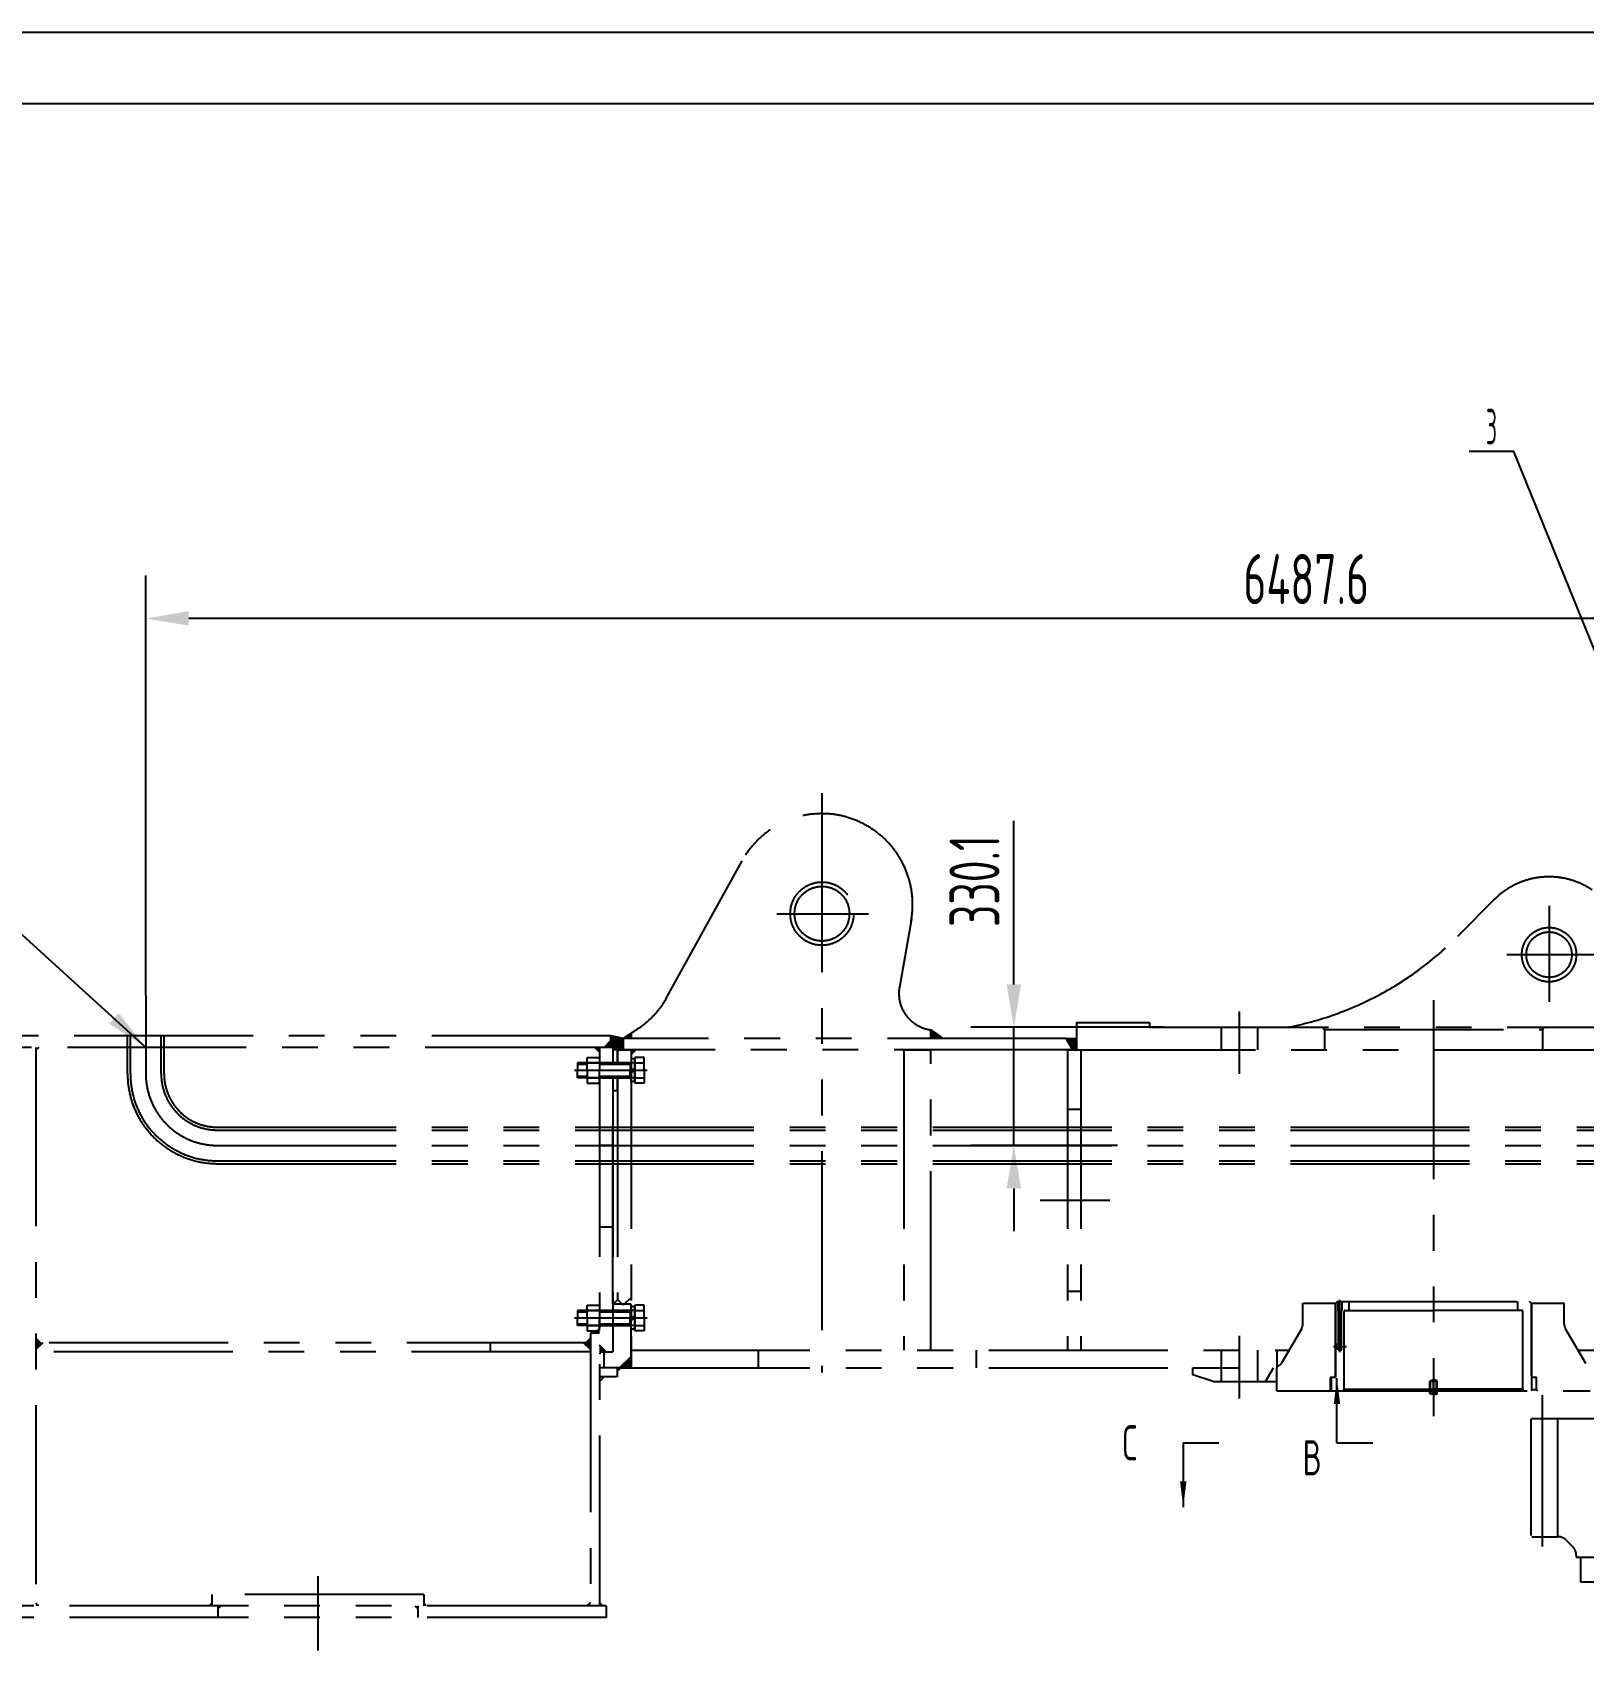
# Model space of a CAD drawing. Header units: millimetres. Extents: x 0 to 16800, y -462 to 11880.
# Drawn here: x 3997 to 8334, y 7358 to 11880 of the extents above; entities that cross this region are included whole.
import ezdxf
from ezdxf.enums import TextEntityAlignment as Align

# ---------------------------------------------------------------- set-up
doc = ezdxf.new("R2010")
doc.units = ezdxf.units.MM
doc.header["$LTSCALE"] = 400
doc.linetypes.add('G', pattern=[2, 1.25, -0.25, 0.25, -0.25])
doc.linetypes.add('K', pattern=[2.5, 1.25, -0.25, 0.25, -0.25, 0.25, -0.25])
for name, color, linetype in [('01', 7, 'Continuous'), ('02', 1, 'Continuous'), ('05', 4, 'G'), ('07', 6, 'K'), ('08', 1, 'Continuous'), ('11', 3, 'Continuous')]:
    doc.layers.add(name, color=color, linetype=linetype)
doc.styles.get("Standard").update_dxf_attribs({"font": 'isocp', "width": 0.707, "bigfont": 'intecad.shx'})
doc.dimstyles.new('INTE', dxfattribs={"dimscale": 40, "dimtxt": 3.5, "dimasz": 3, "dimexe": 3, "dimexo": 0, "dimgap": 1, "dimtad": 1, "dimdec": 1, "dimdsep": 46, "dimtxsty": 'Standard', "dimcen": 0, "dimclrd": 1, "dimclre": 1, "dimclrt": 3, "dimaunit": 1, "dimadec": 0, "dimazin": 0, "dimtfac": 1, "dimtdec": 1, "dimtmove": 0, "dimatfit": 0, "dimfxl": 1, "dimarcsym": 0})
pattern_1 = [(315, (30497.1774, 26697.619), (3.535534, 3.535534), []), (45, (30497.1774, 26697.619), (-3.535534, 3.535534), [])]

# ---------------------------------------------------------------- blocks, each defined once
blk = doc.blocks.new('rererwer')
at = {"layer": '07', "color": 6, "linetype": 'K'}
for p, q in [((35174.7, 27233.4), (35174.7, 27656.1)), ((35142.4, 27587.9), (35145.4, 27590.9)), ((35142.4, 27587.9), (35142.4, 27263.7)), ((35145.4, 27590.9), (35320.6, 27590.9)), ((35216.7, 27590.9), (35216.7, 27260.7)), ((35145.4, 27260.7), (35218.2, 27260.7)), ((35240.8, 27251.4), (35260.2, 27232)), ((35269.6, 27209.3), (35269.6, 27203.6)), ((35269.6, 27203.6), (35345.6, 27203.6)), ((35281.4, 27203.6), (35345.6, 27203.6)), ((35281.4, 27203.6), (35281.4, 27134.1)), ((35281.9, 27203.6), (35345.6, 27203.6)), ((35281.4, 27134.1), (35781.4, 27134.1)), ((35281.4, 27134.1), (35365.6, 27134.1))]:
    blk.add_line(p, q, dxfattribs=at)
for centre, start, end in [((35218.2, 27228.7), 45, 90), ((35237.6, 27209.3), 0, 45)]:
    blk.add_arc(centre, 32, start, end, dxfattribs=at)
blk = doc.blocks.new('tfdfsdfsd')
at = {"layer": '07', "linetype": 'K'}
h = blk.add_hatch(dxfattribs=at)
h.set_pattern_fill('_USER', color=6, scale=5, angle=315, style=0, double=1, pattern_type=0)
h.set_pattern_definition(pattern_1)
h.paths.add_polyline_path([(33465.4, 34254), (33499.8, 34254), (33465.4, 34278)])
for points in [[(32570.8, 34247.9), (32551.8, 34228.9), (32570.8, 34228.9)], [(32605.4, 34247), (32605.4, 34254), (32570.8, 34260.9), (32570.8, 34228.9), (32576.8, 34228.9), (32576.8, 34222), (32580.4, 34222)], [(30963.8, 34220.9), (30971.8, 34228.9), (30963.8, 34228.9)], [(32538.8, 34228.9), (32525.8, 34228.9), (32538.8, 34215.9)], [(32538.8, 33429.9), (32538.8, 33442.9), (32525.8, 33429.9)], [(30982.8, 33403.4), (30976.8, 33403.4), (30963.8, 33416.4), (30963.8, 33384.4)], [(32513.8, 33416.4), (32500.8, 33403.4), (32494.8, 33403.4), (32513.8, 33384.4)], [(32557.8, 33377.9), (32538.8, 33396.9), (32538.8, 33372.9), (32543.8, 33377.9)], [(30963.8, 32675.9), (30971.8, 32667.9), (30963.8, 32667.9)], [(31455.8, 32675.9), (31447.8, 32667.9), (31455.8, 32667.9)], [(31472.3, 32667.9), (31480.3, 32667.9), (31472.3, 32659.9)], [(32031.3, 32659.9), (32031.3, 32667.9), (32023.3, 32667.9)], [(32047.8, 32675.9), (32055.8, 32667.9), (32047.8, 32667.9)], [(32513.8, 32677.9), (32513.8, 32667.9), (32503.8, 32667.9)], [(32548.8, 32667.9), (32538.8, 32677.9), (32538.8, 32667.9)]]:
    blk.add_hatch(color=6, dxfattribs=at).paths.add_polyline_path(points)
h = blk.add_hatch(dxfattribs=at)
h.set_pattern_fill('_USER', color=6, scale=5, angle=315, style=0, double=1, pattern_type=0)
h.set_pattern_definition(pattern_1)
h.paths.add_polyline_path([(33843.9, 34254), (33862.4, 34222), (33872.4, 34222), (33872.4, 34254)])
h = blk.add_hatch(color=6, dxfattribs=at)
h.paths.add_polyline_path([(32552.3, 33308), (32538.8, 33308), (32538.8, 33295.2)])
h.paths.add_polyline_path([(32600, 33333), (32595.4, 33333), (32588.8, 33333), (32588.8, 33324.4)])
at = {"layer": '07', "color": 6, "linetype": 'K'}
for p, q in [((33161, 34938.9), (33161, 33320)), ((32727.5, 34369), (32937.9, 34750.6)), ((35040.1, 34641.7), (34937.6, 34538.5)), ((33035, 34602.5), (33291.5, 34602.5)), ((35193.4, 34624.9), (35193.4, 34356.1)), ((33411.1, 34587.4), (33377.5, 34396.7)), ((35075, 34488), (35319.5, 34488)), ((31270.8, 34374.7), (31270.8, 34154.9)), ((34327.6, 34329.4), (34327.6, 34154.6)), ((34870.4, 34360.6), (34870.4, 33197.9)), ((33465.4, 34254), (33465.4, 34278)), ((33465.4, 34278), (33499.8, 34254)), ((33872.4, 34298), (34076.6, 34298)), ((33872.4, 34298), (33872.4, 34222)), ((34076.6, 34298), (34076.6, 34285)), ((34076.6, 34285), (35664.1, 34285)), ((34276.8, 34285), (34276.8, 34222)), ((34378.4, 34285), (34378.4, 34222)), ((34559.9, 34285), (34565.9, 34279)), ((34565.9, 34279), (35174.9, 34279)), ((34565.9, 34279), (34565.9, 34222)), ((35180.9, 34285), (35174.9, 34279)), ((35174.9, 34279), (35174.9, 34222)), ((32570.8, 34260.9), (28220.8, 34260.9)), ((31219.8, 34154.9), (31219.8, 34260.9)), ((31227.8, 34154.9), (31227.8, 34260.9)), ((31313.8, 34154.9), (31313.8, 34260.9)), ((31321.8, 34154.9), (31321.8, 34260.9)), ((32570.8, 34247.9), (32551.8, 34228.9)), ((32570.8, 34228.9), (32570.8, 34260.9)), ((32605.4, 34254), (32570.8, 34260.9)), ((32580.4, 34222), (32605.4, 34247)), ((32583.9, 34222), (32605.4, 34243.5)), ((32589.4, 34220.4), (32605.4, 34236.4)), ((32592, 34233.6), (32603.6, 34222)), ((32595.5, 34237.1), (32605.4, 34227.3)), ((32599, 34240.7), (32605.4, 34234.4)), ((32602.6, 34244.2), (32605.4, 34241.4)), ((32605.4, 34254), (32627.4, 34269)), ((33843.9, 34254), (32605.4, 34254)), ((32605.4, 34254), (32605.4, 34222)), ((32606.3, 34254.6), (32606.9, 34254)), ((32608.8, 34254), (32616.3, 34261.4)), ((32610.5, 34257.5), (32614, 34254)), ((32614.7, 34260.4), (32621.1, 34254)), ((32615.9, 34254), (32627.4, 34265.5)), ((32618.9, 34263.2), (32627.4, 34254.8)), ((32623, 34254), (32627.4, 34258.4)), ((32623.1, 34266.1), (32627.4, 34261.9)), ((32627.3, 34269), (32627.4, 34268.9)), ((32627.4, 34269), (32627.4, 34254)), ((32627.4, 34269), (32627.4, 34254)), ((33862.4, 34222), (33843.9, 34254)), ((33843.9, 34254), (33872.4, 34254)), ((32551.8, 34228.9), (28208.8, 34228.9)), ((30963.8, 34228.9), (30963.8, 32667.9)), ((30971.8, 34228.9), (30963.8, 34220.9)), ((32504.8, 34164.9), (32504.8, 34200.9)), ((32504.8, 34200.9), (32538.8, 34200.9)), ((32525.8, 34228.9), (32538.8, 34215.9)), ((32538.8, 34228.9), (32538.8, 34185.9)), ((32576.8, 34228.9), (32538.8, 34228.9)), ((32538.8, 34200.9), (32538.8, 34164.9)), ((32576.8, 34228.9), (32576.8, 34185.9)), ((32576.8, 34222), (32576.8, 34185.9)), ((32589.4, 34222), (32576.8, 34222)), ((32581.4, 34223), (32582.4, 34222)), ((32584.9, 34226.5), (32592.4, 34219)), ((32588.4, 34230.1), (32596.5, 34222)), ((32589.4, 34185.9), (32589.4, 34222)), ((32595.4, 34222), (32589.4, 34216)), ((32589.4, 34216), (32589.4, 34185.9)), ((32595.4, 34222), (32627.4, 34222)), ((32598.1, 34222), (32605.4, 34229.3)), ((32605.1, 34222), (32605.4, 34222.2)), ((33862.4, 34222), (32605.4, 34222)), ((32627.3, 34209), (32640.4, 34222)), ((32627.4, 34222), (32627.4, 33383)), ((32627.4, 34222), (32627.4, 33530)), ((32627.4, 34220.2), (32629.2, 34222)), ((32627.4, 34216), (32633.4, 34222)), ((32627.4, 34211.7), (32637.7, 34222)), ((32627.4, 34219.4), (32632.6, 34214.2)), ((32627.4, 34215.2), (32630.4, 34212.1)), ((32627.4, 34210.9), (32628.3, 34210)), ((32627.4, 34196.7), (32627.4, 34164.9)), ((32637.9, 34196.7), (32627.4, 34196.7)), ((32629, 34222), (32634.7, 34216.4)), ((32633.3, 34222), (32636.8, 34218.5)), ((32637.5, 34222), (32638.9, 34220.6)), ((32663.9, 34200.9), (32637.9, 34200.9)), ((32637.9, 34200.9), (32637.9, 34164.9)), ((32637.9, 34164.9), (32637.9, 34196.7)), ((32663.9, 34164.9), (32663.9, 34200.9)), ((33389.4, 34222), (33389.4, 33383)), ((33389.4, 34222), (33465.4, 34222)), ((33465.4, 33383), (33465.4, 34222)), ((33846.9, 34222), (33846.9, 33383)), ((33846.9, 34222), (33884.9, 34222)), ((33872.4, 34222), (37199.6, 34222)), ((33884.9, 34222), (33884.9, 33383)), ((32468.8, 34164.9), (32626.8, 34164.9)), ((32637.9, 34185.9), (32477.9, 34185.9)), ((32477.9, 34185.9), (32477.9, 34164.9)), ((32477.9, 34181.7), (32504.8, 34181.7)), ((32477.9, 34143.9), (32477.9, 34164.9)), ((32477.9, 34148.1), (32504.8, 34148.1)), ((32637.9, 34143.9), (32477.9, 34143.9)), ((32503.7, 34164.9), (32539.8, 34164.9)), ((32504.8, 34185.9), (32538.8, 34185.9)), ((32504.8, 34164.9), (32504.8, 34128.9)), ((32504.8, 34143.9), (32538.8, 34143.9)), ((32509.7, 34164.9), (32672, 34164.9)), ((32538.8, 34186.4), (32627.4, 34186.4)), ((32538.8, 34181.7), (32624.4, 34181.7)), ((32538.8, 34128.9), (32538.8, 34164.9)), ((32538.8, 34148.1), (32624.4, 34148.1)), ((32538.8, 34143.9), (32538.8, 32667.9)), ((32538.8, 34143.4), (32627.4, 34143.4)), ((32576.8, 34143.9), (32576.8, 33377.7)), ((32576.8, 34143.9), (32576.8, 34108)), ((32589.4, 34108), (32589.4, 34143.9)), ((32589.4, 34143.9), (32589.4, 33524)), ((32624.4, 34185.9), (32624.4, 34164.9)), ((32624.4, 34143.9), (32624.4, 34164.9)), ((32640, 34164.9), (32625.3, 34164.9)), ((32627.4, 34164.9), (32637.9, 34171)), ((32627.4, 34133.2), (32627.4, 34164.9)), ((32637.9, 34164.9), (32627.4, 34158.8)), ((32637.9, 34185.9), (32663.9, 34185.9)), ((32637.9, 34128.9), (32637.9, 34164.9)), ((32637.9, 34164.9), (32637.9, 34133.2)), ((32637.9, 34143.9), (32663.9, 34143.9)), ((32663.9, 34164.9), (32663.9, 34128.9)), ((32504.8, 34128.9), (32538.8, 34128.9)), ((32576.8, 34108), (32589.4, 34108)), ((32576.8, 33511), (32576.8, 34108)), ((32637.9, 34133.2), (32627.4, 34133.2)), ((32663.9, 34128.9), (32637.9, 34128.9)), ((33846.9, 34056), (33884.9, 34056)), ((31470.8, 34005.9), (35799.4, 34005.9)), ((31470.8, 33997.9), (35799.4, 33997.9)), ((31470.8, 33954.9), (35868.7, 33954.9)), ((32538.8, 33955.5), (32576.8, 33955.5)), ((31470.8, 33911.9), (35799.4, 33911.9)), ((31470.8, 33903.9), (35799.4, 33903.9)), ((33770.5, 33802), (33965.7, 33802)), ((32538.8, 33727.5), (32576.8, 33727.5)), ((32576.8, 33511), (32589.6, 33523.8)), ((32576.8, 33511), (32576.8, 33377.7)), ((32627.4, 33511), (32576.8, 33511)), ((32589.4, 33524), (32602.4, 33511)), ((32602.4, 33511), (32608.4, 33511)), ((32608.4, 33511), (32627.4, 33530)), ((32627.4, 33365), (32627.4, 33511)), ((33846.9, 33548), (33884.9, 33548)), ((34505.2, 33514), (34597.4, 33514)), ((34505.2, 33456.2), (34505.2, 33514)), ((34602.4, 33519), (34596.4, 33513)), ((34596.4, 33313), (34596.4, 33514)), ((34596.4, 33513), (34596.4, 33307)), ((34602.4, 33519), (35138.4, 33519)), ((34603.1, 33519), (34603.1, 33494)), ((34608.6, 33377.5), (34608.6, 33523.7)), ((34614.1, 33519), (34614.1, 33494)), ((34634.4, 33494), (34634.4, 33519)), ((35106.4, 33494), (35106.4, 33519)), ((35144.4, 33513), (35138.4, 33519)), ((35143.4, 33514), (35235.5, 33514)), ((35144.4, 33313), (35144.4, 33514)), ((35144.4, 33513), (35144.4, 33269)), ((35235.5, 33456.2), (35235.5, 33514)), ((32468.8, 33472.9), (32626.8, 33472.9)), ((32637.9, 33493.9), (32477.9, 33493.9)), ((32477.9, 33493.9), (32477.9, 33472.9)), ((32477.9, 33489.7), (32504.8, 33489.7)), ((32477.9, 33451.9), (32477.9, 33472.9)), ((32488.8, 33472.9), (32626.8, 33472.9)), ((32503.7, 33472.9), (32539.8, 33472.9)), ((32504.8, 33472.9), (32504.8, 33508.9)), ((32504.8, 33508.9), (32538.8, 33508.9)), ((32504.8, 33493.9), (32538.8, 33493.9)), ((32504.8, 33472.9), (32504.8, 33436.9)), ((32509.7, 33472.9), (32672, 33472.9)), ((32538.8, 33508.9), (32538.8, 33472.9)), ((32538.8, 33494.4), (32627.4, 33494.4)), ((32538.8, 33494.4), (32627.4, 33494.4)), ((32538.8, 33489.7), (32624.4, 33489.7)), ((32538.8, 33436.9), (32538.8, 33472.9)), ((32624.4, 33493.9), (32624.4, 33472.9)), ((32624.4, 33451.9), (32624.4, 33472.9)), ((32640, 33472.9), (32625.3, 33472.9)), ((32627.4, 33504.7), (32627.4, 33472.9)), ((32637.9, 33504.7), (32627.4, 33504.7)), ((32627.4, 33472.9), (32637.9, 33479)), ((32627.4, 33441.2), (32627.4, 33472.9)), ((32637.9, 33472.9), (32627.4, 33466.8)), ((32663.9, 33508.9), (32637.9, 33508.9)), ((32637.9, 33508.9), (32637.9, 33472.9)), ((32637.9, 33472.9), (32637.9, 33504.7)), ((32637.9, 33493.9), (32663.9, 33493.9)), ((32637.9, 33436.9), (32637.9, 33472.9)), ((32637.9, 33472.9), (32637.9, 33441.2)), ((32663.9, 33472.9), (32663.9, 33508.9)), ((32663.9, 33472.9), (32663.9, 33436.9)), ((34603.1, 33494), (34614.1, 33494)), ((34604.4, 33384), (34604.4, 33494)), ((34612.9, 33384), (34612.9, 33494)), ((34620.4, 33274), (34620.4, 33491)), ((34623.4, 33494), (34870.4, 33494)), ((35117.4, 33494), (34870.4, 33494)), ((35120.4, 33274), (35120.4, 33491)), ((32477.9, 33456.1), (32504.8, 33456.1)), ((32637.9, 33451.9), (32477.9, 33451.9)), ((32504.8, 33451.9), (32538.8, 33451.9)), ((32504.8, 33436.9), (32538.8, 33436.9)), ((32513.8, 33429.9), (32513.8, 32667.9)), ((32538.8, 33429.9), (32513.8, 33429.9)), ((32525.8, 33429.9), (32538.8, 33442.9)), ((32538.8, 33456.1), (32624.4, 33456.1)), ((32538.8, 33451.4), (32627.4, 33451.4)), ((32538.8, 33451.4), (32627.4, 33451.4)), ((32637.9, 33441.2), (32627.4, 33441.2)), ((32637.9, 33451.9), (32663.9, 33451.9)), ((32663.9, 33436.9), (32637.9, 33436.9)), ((34327.6, 33422.4), (34327.6, 33247.7)), ((34501.9, 33443.7), (34445.5, 33346)), ((35238.8, 33443.7), (35295.3, 33346)), ((30963.8, 33416.4), (30976.8, 33403.4)), ((30982.8, 33403.4), (30963.8, 33384.4)), ((32513.8, 33378.4), (30963.8, 33378.4)), ((32500.8, 33403.4), (30976.8, 33403.4)), ((32233.8, 33403.4), (32233.8, 33378.4)), ((32513.8, 33384.4), (32494.8, 33403.4)), ((32500.8, 33403.4), (32513.8, 33416.4)), ((32557.8, 33377.9), (32538.8, 33396.9)), ((32538.8, 33372.9), (32543.8, 33377.9)), ((32543.8, 33377.9), (32576.8, 33377.9)), ((32551.4, 33377.7), (32551.4, 33333)), ((32551.4, 33377.7), (32576.8, 33377.7)), ((32627.4, 33383), (33465.4, 33383)), ((32627.4, 33383), (34466.9, 33383)), ((32627.4, 33383), (32627.4, 33333)), ((32982.4, 33383), (32982.4, 33333)), ((33592.4, 33383), (33592.4, 33333)), ((34276.8, 33383), (34276.8, 33295)), ((34378.4, 33383), (34378.4, 33295)), ((34432.4, 33383), (34432.4, 33333)), ((34432.4, 33383), (34432.4, 33333)), ((34590.9, 33393.5), (34627.2, 33393.5)), ((34596.4, 33400), (34604.4, 33400)), ((34596.4, 33387), (34604.4, 33387)), ((34604.4, 33384), (34612.9, 33384)), ((34608.6, 33381.4), (34604.4, 33384)), ((34608.6, 33381.4), (34612.9, 33384)), ((35273.9, 33383), (37021.9, 33383)), ((32595.4, 33333), (32538.8, 33333)), ((32588.8, 33333), (32588.8, 33308)), ((32588.8, 33324.4), (32600, 33333)), ((32595.4, 33333), (32627.4, 33365)), ((32595.4, 33333), (32627.4, 33333)), ((32598.5, 33336.1), (32601.6, 33333)), ((32600, 33333), (32627.4, 33360.4)), ((32602, 33339.7), (32608.7, 33333)), ((32605.6, 33343.2), (32615.8, 33333)), ((32607.1, 33333), (32627.4, 33353.3)), ((32609.1, 33346.7), (32622.8, 33333)), ((32612.6, 33350.3), (32627.4, 33335.6)), ((32614.1, 33333), (32627.4, 33346.2)), ((32616.2, 33353.8), (32627.4, 33342.6)), ((32619.7, 33357.3), (32627.4, 33349.7)), ((32621.2, 33333), (32627.4, 33339.2)), ((32623.3, 33360.9), (32627.4, 33356.8)), ((32626.8, 33364.4), (32627.4, 33363.8)), ((32627.4, 33333), (34424.7, 33333)), ((34197.4, 33314), (34197.4, 33333)), ((34197.4, 33333), (34276.8, 33333)), ((34400.9, 33295), (34422.9, 33333)), ((34434.2, 33339.5), (34432.4, 33339.5)), ((34432.6, 33269), (34432.6, 33333)), ((32552.3, 33308), (32538.8, 33295.2)), ((32588.8, 33308), (32538.8, 33308)), ((34254.4, 33295), (34197.4, 33314)), ((34254.4, 33295), (34432.6, 33295)), ((34582.7, 33272), (34582.7, 33305.8)), ((34583.9, 33307), (34596.4, 33307)), ((34585.4, 33307), (34583.9, 33305.5)), ((34583.9, 33305.5), (34583.9, 33269)), ((34594.8, 33307), (34596.4, 33313)), ((34860.4, 33295.9), (34867.9, 33300.2)), ((34860.4, 33269), (34860.4, 33295.9)), ((34860.4, 33295.9), (34870.4, 33295.9)), ((34862.4, 33269), (34862.4, 33295.9)), ((34867.9, 33300.2), (34870.4, 33300.2)), ((34870.4, 33257.9), (34870.4, 33301.5)), ((34872.9, 33300.2), (34870.4, 33300.2)), ((34880.4, 33295.9), (34870.4, 33295.9)), ((34880.4, 33295.9), (34872.9, 33300.2)), ((34878.4, 33269), (34878.4, 33295.9)), ((34880.4, 33269), (34880.4, 33295.9)), ((35146, 33307), (35144.4, 33313)), ((35146, 33307), (35156.9, 33307)), ((35158.1, 33272), (35158.1, 33305.8)), ((34432.6, 33269), (35308.1, 33269)), ((34582.7, 33272), (34579.7, 33269)), ((34583.9, 33272), (34582.7, 33272)), ((34583.9, 33269), (35144.4, 33269)), ((34619, 33269), (34620.4, 33274)), ((34620.4, 33274), (34870.4, 33274)), ((34860.4, 33262.2), (34860.4, 33269)), ((34862.4, 33260.2), (34860.4, 33262.2)), ((34860.4, 33262.2), (34870.4, 33262.2)), ((34862.4, 33260.2), (34862.4, 33269)), ((34870.4, 33260.2), (34862.4, 33260.2)), ((35120.4, 33274), (34870.4, 33274)), ((34880.4, 33262.2), (34870.4, 33262.2)), ((34870.4, 33260.2), (34878.4, 33260.2)), ((34878.4, 33260.2), (34878.4, 33269)), ((34878.4, 33260.2), (34880.4, 33262.2)), ((34880.4, 33262.2), (34880.4, 33269)), ((35121.7, 33269), (35120.4, 33274)), ((35158.1, 33272), (35144.4, 33272)), ((35158.1, 33272), (35161.1, 33269)), ((31751.8, 32750.8), (31751.8, 32543.1)), ((32047.8, 32699.9), (31455.8, 32699.9)), ((31455.8, 32699.9), (31455.8, 32667.9)), ((32047.8, 32699.9), (32047.8, 32667.9)), ((32557.8, 32667.9), (28233.8, 32667.9)), ((30971.8, 32667.9), (30963.8, 32675.9)), ((31447.8, 32667.9), (31455.8, 32675.9)), ((31472.3, 32667.9), (31472.3, 32635.9)), ((31480.3, 32667.9), (31472.3, 32659.9)), ((32023.3, 32667.9), (32031.3, 32659.9)), ((32031.3, 32667.9), (32031.3, 32635.9)), ((32055.8, 32667.9), (32047.8, 32675.9)), ((32513.8, 32677.9), (32503.8, 32667.9)), ((32538.8, 32677.9), (32548.8, 32667.9)), ((32557.8, 32667.9), (32557.8, 32635.9)), ((32557.8, 32635.9), (28233.8, 32635.9))]:
    blk.add_line(p, q, dxfattribs=at)
for centre, radius in [((33161, 34602.5), 88.5), ((33161, 34602.5), 76.5), ((35193.4, 34488), 76), ((35193.4, 34488), 63.5)]:
    blk.add_circle(centre, radius, dxfattribs=at)
for centre, radius, start, end in [((33160.4, 34628), 254, 349.1905, 151.1283), ((35193.4, 34489.5), 216, 56.204, 135.1976), ((34288.4, 35183.3), 915, 280.9778, 315.1976), ((32505.1, 34491.6), 254, 298.7848, 331.1283), ((33478, 34379.2), 102, 170, 262.9046), ((31470.8, 34154.9), 251, 180, 270), ((31470.8, 34154.9), 243, 180, 270), ((31470.8, 34154.9), 200, 180, 270), ((31470.8, 34154.9), 157, 180, 270), ((31470.8, 34154.9), 149, 180, 270), ((34623.4, 33491), 3, 90, 180), ((35117.4, 33491), 3, 0, 90), ((34480.2, 33456.2), 25, 330, 0), ((35260.5, 33456.2), 25, 180, 210), ((34434.2, 33352.5), 13, 270, 330), ((34583.9, 33305.8), 1.2, 90, 180), ((35156.9, 33305.8), 1.2, 0, 90)]:
    blk.add_arc(centre, radius, start, end, dxfattribs=at)
blk = doc.blocks.new('*D48')
at = {"layer": '08', "color": 1, "lineweight": -2}
for p, q in [((4314.2, 9189.4), (4314.2, 10362.2)), ((10801.8, 9297.6), (10801.8, 10362.2)), ((10681.8, 10242.2), (4434.2, 10242.2))]:
    blk.add_line(p, q, dxfattribs=at)
at = {"layer": '08', "color": 1}
for points in [[(4434.2, 10262.2), (4434.2, 10222.2), (4314.2, 10242.2)], [(10681.8, 10262.2), (10681.8, 10222.2), (10801.8, 10242.2)]]:
    blk.add_solid(points, dxfattribs=at)
at = {"layer": 'Defpoints', "color": 0}
for p in [(4314.2, 10242.2), (10801.8, 9297.6), (4314.2, 9189.4)]:
    blk.add_point(p, dxfattribs=at)
at = {"layer": '08', "color": 3, "insert": (7558, 10352.2), "char_height": 140, "attachment_point": 5}
blk.add_mtext('6487.6', dxfattribs=at)
blk = doc.blocks.new('*D50')
at = {"layer": '08', "color": 1, "lineweight": -2}
for p, q in [((6740.7, 9219.7), (6740.7, 9677.1)), ((7161.4, 9099.7), (6620.7, 9099.7)), ((6740.7, 8769.6), (6740.7, 9099.7)), ((7030.3, 8769.6), (6620.7, 8769.6)), ((6740.7, 8649.6), (6740.7, 8529.6))]:
    blk.add_line(p, q, dxfattribs=at)
at = {"layer": '08', "color": 1}
for points in [[(6720.7, 9219.7), (6760.7, 9219.7), (6740.7, 9099.7)], [(6720.7, 8649.6), (6760.7, 8649.6), (6740.7, 8769.6)]]:
    blk.add_solid(points, dxfattribs=at)
at = {"layer": 'Defpoints', "color": 0}
for p in [(6740.7, 9099.7), (7161.4, 9099.7), (7030.3, 8769.6)]:
    blk.add_point(p, dxfattribs=at)
at = {"layer": '08', "color": 3, "insert": (6630.7, 9508.4), "char_height": 140, "attachment_point": 5, "rotation": 90}
blk.add_mtext('330.1', dxfattribs=at)
blk = doc.blocks.new('*U191')
at = {"layer": '01'}
blk.add_lwpolyline([(415, 292), (25, 292)], dxfattribs=at)
at = {"layer": '02'}
blk.add_lwpolyline([(420, 297), (0, 297)], dxfattribs=at)

msp = doc.modelspace()

# ---------------------------------------------------------------- linework, layer by layer
at = {"layer": '01'}
for p, q in [((7214.2, 7938.82), (7314.2, 7938.82)), ((7643.9, 7938.82), (7743.9, 7938.82))]:
    msp.add_line(p, q, dxfattribs=at)
at = {"layer": '02'}
for p, q in [((8137.91, 10708.84), (8013.91, 10708.84)), ((9237.46, 8003.22), (8137.91, 10708.84)), ((7643.9, 7938.82), (7643.9, 8118.82)), ((7214.2, 7938.82), (7214.2, 7758.82))]:
    msp.add_line(p, q, dxfattribs=at)
for points in [[(7643.9, 8118.82, 0, 18, 0), (7643.9, 8046.82, 0, 0, 0)], [(7214.2, 7758.82, 0, 18, 0), (7214.2, 7830.82, 0, 0, 0)]]:
    msp.add_lwpolyline(points, format="xyseb", dxfattribs=at)

# ---------------------------------------------------------------- block references
at = {"layer": '01', "xscale": 40, "yscale": 40, "zscale": 40}
msp.add_blockref('*U191', (0, 0), dxfattribs=at)
at = {"layer": '02'}
msp.add_blockref('tfdfsdfsd', (-26956.58, -25185.29), dxfattribs=at)
at = {"layer": '05'}
msp.add_blockref('rererwer', (-26956.58, -19584.38), dxfattribs=at)

# ---------------------------------------------------------------- texts
at = {"layer": '11', "width": 0.527686}
msp.add_text('3', height=98.99, dxfattribs=at).set_placement((8060.46, 10728.84), (8091.36, 10728.84), align=Align.FIT)
at = {"layer": '11', "width": 0.707}
for s, p in [('C', (7042.41, 7860.29)), ('B', (7548.29, 7818.49))]:
    msp.add_text(s, height=98, dxfattribs=at).set_placement(p, align=Align.BOTTOM_LEFT)

# ---------------------------------------------------------------- dimensions: what is measured, and where the dimension line sits
at = {"layer": '08'}
dim = msp.add_linear_dim(base=(4314.19, 10242.24), p1=(10801.79, 9297.57), p2=(4314.19, 9189.38), dimstyle='INTE', dxfattribs=at)
dim.commit()
dim.dimension.update_dxf_attribs({"geometry": '*D48', "text_midpoint": (7557.99, 10352.24)})
dim = msp.add_linear_dim(base=(6740.658, 9099.7172), p1=(7030.294, 8769.5713), p2=(7161.413, 9099.7172), angle=90, dimstyle='INTE', dxfattribs=at)
dim.commit()
dim.dimension.update_dxf_attribs({"geometry": '*D50', "text_midpoint": (6630.658, 9508.3912)})

# ---------------------------------------------------------------- leaders
at = {"layer": '02', "color": 1, "linetype": 'Continuous', "annotation_type": 0, "has_hookline": 1, "hookline_direction": 1, "text_width": 277.14}
msp.add_leader([(4314.19, 9043.62), (3790.81, 9519.94), (3670.81, 9519.94)], dimstyle='INTE', dxfattribs=at)

doc.saveas('drawing.dxf')
